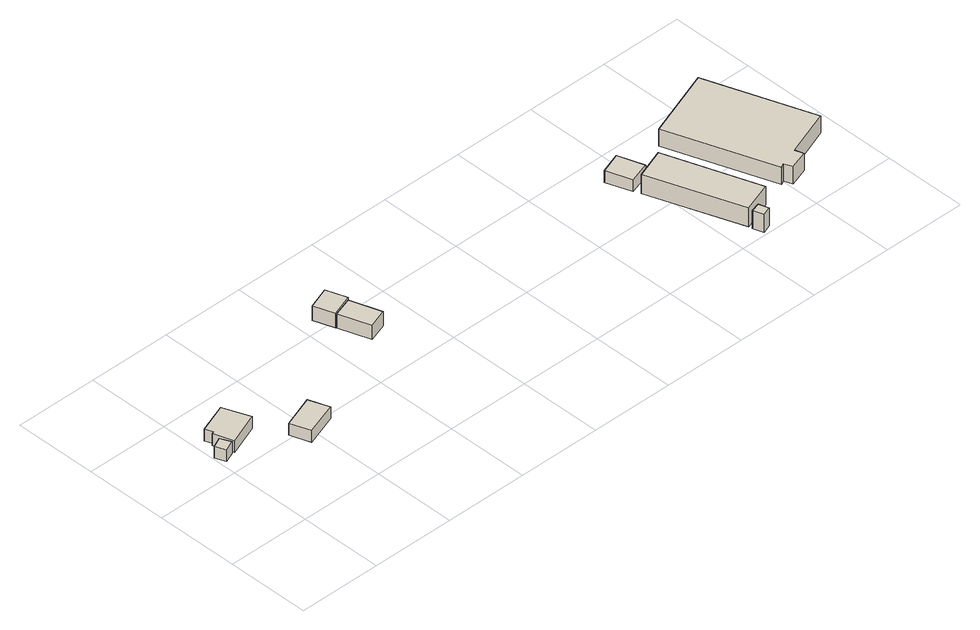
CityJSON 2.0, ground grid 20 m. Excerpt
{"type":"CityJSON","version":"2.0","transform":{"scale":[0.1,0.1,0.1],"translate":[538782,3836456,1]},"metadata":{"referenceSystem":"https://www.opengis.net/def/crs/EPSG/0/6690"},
"CityObjects":{
"building1":{"type":"Building","attributes":{"計測周辺長":10.77,"1/2500図郭":55,"区名":"此花区","町丁目名称":"北港１丁目","街区番号":4,"class":"3001","usage":"441","storeysAboveGround":1,"BuildingDetailAttribute.buildingRoofEdgeArea":7.25,"BuildingDetailAttribute.buildingStructureType":"610","BuildingDetailAttribute.buildingStructureOrgType":"2","BuildingDetailAttribute.detailedUsage":"1520","BuildingDetailAttribute.specifiedBuildingCoverageRate":0.6,"BuildingDetailAttribute.surveyYear":2017,"BuildingTsunamiRiskAttribute.description":"1","BuildingTsunamiRiskAttribute.rank":"2","BuildingTsunamiRiskAttribute.depth":1.45,"BuildingHighTideRiskAttribute.description":"1","BuildingHighTideRiskAttribute.rank":"3","BuildingHighTideRiskAttribute.depth":4.89,"BuildingIDAttribute.prefecture":"27","BuildingIDAttribute.city":"27104"},"geometry":[{"type":"Solid","lod":"1","boundaries":[[[[0,1,2,3]],[[2,4,5,3]],[[1,6,4,2]],[[0,7,6,1]],[[3,5,7,0]],[[4,6,7,5]]]]}]},
"building2":{"type":"Building","attributes":{"計測周辺長":30.25,"1/2500図郭":55,"区名":"此花区","町丁目名称":"北港１丁目","街区番号":4,"class":"3003","usage":"441","storeysAboveGround":1,"BuildingDetailAttribute.buildingRoofEdgeArea":55.34,"BuildingDetailAttribute.buildingStructureType":"610","BuildingDetailAttribute.buildingStructureOrgType":"2","BuildingDetailAttribute.detailedUsage":"1520","BuildingDetailAttribute.specifiedBuildingCoverageRate":0.6,"BuildingDetailAttribute.surveyYear":2017,"BuildingTsunamiRiskAttribute.description":"1","BuildingTsunamiRiskAttribute.rank":"2","BuildingTsunamiRiskAttribute.depth":1.46,"BuildingHighTideRiskAttribute.description":"1","BuildingHighTideRiskAttribute.rank":"3","BuildingHighTideRiskAttribute.depth":4.9,"BuildingIDAttribute.prefecture":"27","BuildingIDAttribute.city":"27104"},"geometry":[{"type":"Solid","lod":"1","boundaries":[[[[8,9,10,11,12,13]],[[12,14,15,13]],[[11,16,14,12]],[[10,17,16,11]],[[9,18,17,10]],[[8,19,18,9]],[[13,15,19,8]],[[14,16,17,18,19,15]]]]}]},
"building3":{"type":"Building","attributes":{"計測周辺長":26.61,"1/2500図郭":55,"区名":"此花区","町丁目名称":"北港１丁目","街区番号":4,"class":"3001","usage":"441","storeysAboveGround":1,"BuildingDetailAttribute.buildingRoofEdgeArea":41.94,"BuildingDetailAttribute.buildingStructureType":"610","BuildingDetailAttribute.buildingStructureOrgType":"2","BuildingDetailAttribute.detailedUsage":"1520","BuildingDetailAttribute.specifiedBuildingCoverageRate":0.6,"BuildingDetailAttribute.surveyYear":2017,"BuildingTsunamiRiskAttribute.description":"1","BuildingTsunamiRiskAttribute.rank":"2","BuildingTsunamiRiskAttribute.depth":1.29,"BuildingHighTideRiskAttribute.description":"1","BuildingHighTideRiskAttribute.rank":"3","BuildingHighTideRiskAttribute.depth":4.72,"BuildingIDAttribute.prefecture":"27","BuildingIDAttribute.city":"27104"},"geometry":[{"type":"Solid","lod":"1","boundaries":[[[[20,21,22,23]],[[22,24,25,23]],[[21,26,24,22]],[[20,27,26,21]],[[23,25,27,20]],[[24,26,27,25]]]]}]},
"building4":{"type":"Building","attributes":{"計測周辺長":25.34,"1/2500図郭":55,"区名":"此花区","町丁目名称":"北港１丁目","街区番号":4,"class":"3001","usage":"441","measuredHeight":3.6,"storeysAboveGround":1,"BuildingDetailAttribute.buildingRoofEdgeArea":37.94,"BuildingDetailAttribute.buildingStructureType":"610","BuildingDetailAttribute.buildingStructureOrgType":"2","BuildingDetailAttribute.detailedUsage":"1520","BuildingDetailAttribute.specifiedBuildingCoverageRate":0.6,"BuildingDetailAttribute.surveyYear":2017,"BuildingTsunamiRiskAttribute.description":"1","BuildingTsunamiRiskAttribute.rank":"2","BuildingTsunamiRiskAttribute.depth":1.46,"BuildingHighTideRiskAttribute.description":"1","BuildingHighTideRiskAttribute.rank":"3","BuildingHighTideRiskAttribute.depth":4.89,"BuildingIDAttribute.prefecture":"27","BuildingIDAttribute.city":"27104"},"geometry":[{"type":"Solid","lod":"1","boundaries":[[[[28,29,30,31]],[[30,32,33,31]],[[29,34,32,30]],[[28,35,34,29]],[[31,33,35,28]],[[32,34,35,33]]]]}]},
"building5":{"type":"Building","attributes":{"class":"3001","measuredHeight":3.7,"BuildingDetailAttribute.specifiedBuildingCoverageRate":0.6,"BuildingDetailAttribute.surveyYear":2017,"BuildingTsunamiRiskAttribute.description":"1","BuildingTsunamiRiskAttribute.rank":"2","BuildingTsunamiRiskAttribute.depth":1.37,"BuildingHighTideRiskAttribute.description":"1","BuildingHighTideRiskAttribute.rank":"3","BuildingHighTideRiskAttribute.depth":4.8,"BuildingIDAttribute.prefecture":"27","BuildingIDAttribute.city":"27104"},"geometry":[{"type":"Solid","lod":"1","boundaries":[[[[36,37,38,39]],[[38,40,41,39]],[[37,42,40,38]],[[36,43,42,37]],[[39,41,43,36]],[[40,42,43,41]]]]}]},
"building6":{"type":"Building","attributes":{"計測周辺長":9.96,"1/2500図郭":55,"区名":"此花区","町丁目名称":"北港１丁目","街区番号":4,"class":"3001","usage":"452","measuredHeight":4.5,"storeysAboveGround":1,"BuildingDetailAttribute.buildingRoofEdgeArea":6.19,"BuildingDetailAttribute.buildingStructureType":"610","BuildingDetailAttribute.buildingStructureOrgType":"2","BuildingDetailAttribute.detailedUsage":"1610","BuildingDetailAttribute.specifiedBuildingCoverageRate":0.6,"BuildingDetailAttribute.surveyYear":2017,"BuildingTsunamiRiskAttribute.description":"1","BuildingTsunamiRiskAttribute.rank":"2","BuildingTsunamiRiskAttribute.depth":0.9,"BuildingHighTideRiskAttribute.description":"1","BuildingHighTideRiskAttribute.rank":"3","BuildingHighTideRiskAttribute.depth":4.25,"BuildingIDAttribute.prefecture":"27","BuildingIDAttribute.city":"27104"},"geometry":[{"type":"Solid","lod":"1","boundaries":[[[[44,45,46,47]],[[46,48,49,47]],[[45,50,48,46]],[[44,51,50,45]],[[47,49,51,44]],[[48,50,51,49]]]]}]},
"building7":{"type":"Building","attributes":{"計測周辺長":23.4,"1/2500図郭":55,"区名":"此花区","町丁目名称":"北港１丁目","街区番号":4,"class":"3001","usage":"452","storeysAboveGround":1,"BuildingDetailAttribute.buildingRoofEdgeArea":33.88,"BuildingDetailAttribute.buildingStructureType":"610","BuildingDetailAttribute.buildingStructureOrgType":"2","BuildingDetailAttribute.detailedUsage":"1610","BuildingDetailAttribute.specifiedBuildingCoverageRate":0.6,"BuildingDetailAttribute.surveyYear":2017,"BuildingTsunamiRiskAttribute.description":"1","BuildingTsunamiRiskAttribute.rank":"2","BuildingTsunamiRiskAttribute.depth":1.16,"BuildingHighTideRiskAttribute.description":"1","BuildingHighTideRiskAttribute.rank":"3","BuildingHighTideRiskAttribute.depth":4.54,"BuildingIDAttribute.prefecture":"27","BuildingIDAttribute.city":"27104"},"geometry":[{"type":"Solid","lod":"1","boundaries":[[[[52,53,54,55]],[[54,56,57,55]],[[53,58,56,54]],[[52,59,58,53]],[[55,57,59,52]],[[56,58,59,57]]]]}]},
"building8":{"type":"Building","attributes":{"計測周辺長":62.14,"1/2500図郭":55,"区名":"此花区","町丁目名称":"北港１丁目","街区番号":4,"class":"3001","usage":"452","measuredHeight":4.7,"storeysAboveGround":1,"BuildingDetailAttribute.buildingRoofEdgeArea":177.59,"BuildingDetailAttribute.buildingStructureType":"610","BuildingDetailAttribute.buildingStructureOrgType":"2","BuildingDetailAttribute.detailedUsage":"1610","BuildingDetailAttribute.specifiedBuildingCoverageRate":0.6,"BuildingDetailAttribute.surveyYear":2017,"BuildingTsunamiRiskAttribute.description":"1","BuildingTsunamiRiskAttribute.rank":"2","BuildingTsunamiRiskAttribute.depth":1.19,"BuildingHighTideRiskAttribute.description":"1","BuildingHighTideRiskAttribute.rank":"3","BuildingHighTideRiskAttribute.depth":4.55,"BuildingIDAttribute.prefecture":"27","BuildingIDAttribute.city":"27104"},"geometry":[{"type":"Solid","lod":"1","boundaries":[[[[60,61,62,63]],[[62,64,65,63]],[[61,66,64,62]],[[60,67,66,61]],[[63,65,67,60]],[[64,66,67,65]]]]}]},
"building9":{"type":"Building","attributes":{"計測周辺長":93.4,"1/2500図郭":55,"区名":"此花区","町丁目名称":"北港１丁目","街区番号":4,"class":"3001","usage":"452","measuredHeight":4.4,"storeysAboveGround":1,"BuildingDetailAttribute.buildingRoofEdgeArea":484.38,"BuildingDetailAttribute.buildingStructureType":"610","BuildingDetailAttribute.buildingStructureOrgType":"2","BuildingDetailAttribute.detailedUsage":"1610","BuildingDetailAttribute.specifiedBuildingCoverageRate":0.6,"BuildingDetailAttribute.surveyYear":2017,"BuildingTsunamiRiskAttribute.description":"1","BuildingTsunamiRiskAttribute.rank":"2","BuildingTsunamiRiskAttribute.depth":1.39,"BuildingHighTideRiskAttribute.description":"1","BuildingHighTideRiskAttribute.rank":"3","BuildingHighTideRiskAttribute.depth":4.74,"BuildingIDAttribute.prefecture":"27","BuildingIDAttribute.city":"27104"},"geometry":[{"type":"Solid","lod":"1","boundaries":[[[[68,69,70,71,72,73,74,75]],[[74,76,77,75]],[[73,78,76,74]],[[72,79,78,73]],[[71,80,79,72]],[[70,81,80,71]],[[69,82,81,70]],[[68,83,82,69]],[[75,77,83,68]],[[76,78,79,80,81,82,83,77]]]]}]}
},
"vertices":[
[3,260,1],[27,271,1],[38,246,1],[13,235,1],[38,246,31],[13,235,31],[27,271,31],[3,260,31],
[26,290,2],[32,292,2],[25,311,2],[95,337,2],[120,273,2],[43,243,2],[120,273,32],[43,243,32],[95,337,32],[25,311,32],[32,292,32],[26,290,32],
[158,210,0],[235,237,0],[253,189,0],[175,162,0],[253,189,30],[175,162,30],[235,237,30],[158,210,30],
[455,380,2],[501,395,2],[525,321,2],[480,305,2],[525,321,38],[480,305,38],[501,395,38],[455,380,38],
[436,430,3],[489,449,3],[506,400,3],[453,381,3],[506,400,39],[453,381,39],[489,449,39],[436,430,39],
[1252,28,5],[1274,35,5],[1282,11,5],[1260,3,5],[1282,11,51],[1260,3,51],[1274,35,51],[1252,28,51],
[1144,334,4],[1194,352,4],[1214,290,4],[1165,274,4],[1214,290,34],[1165,274,34],[1194,352,34],[1144,334,34],
[1172,259,4],[1244,285,4],[1322,63,4],[1252,38,4],[1322,63,52],[1252,38,52],[1244,285,52],[1172,259,52],
[1399,92,4],[1389,87,4],[1299,340,4],[1465,400,4],[1555,147,4],[1444,107,4],[1451,87,4],[1407,72,4],[1451,87,48],[1407,72,48],[1444,107,48],[1555,147,48],[1465,400,48],[1299,340,48],[1389,87,48],[1399,92,48]
]}
